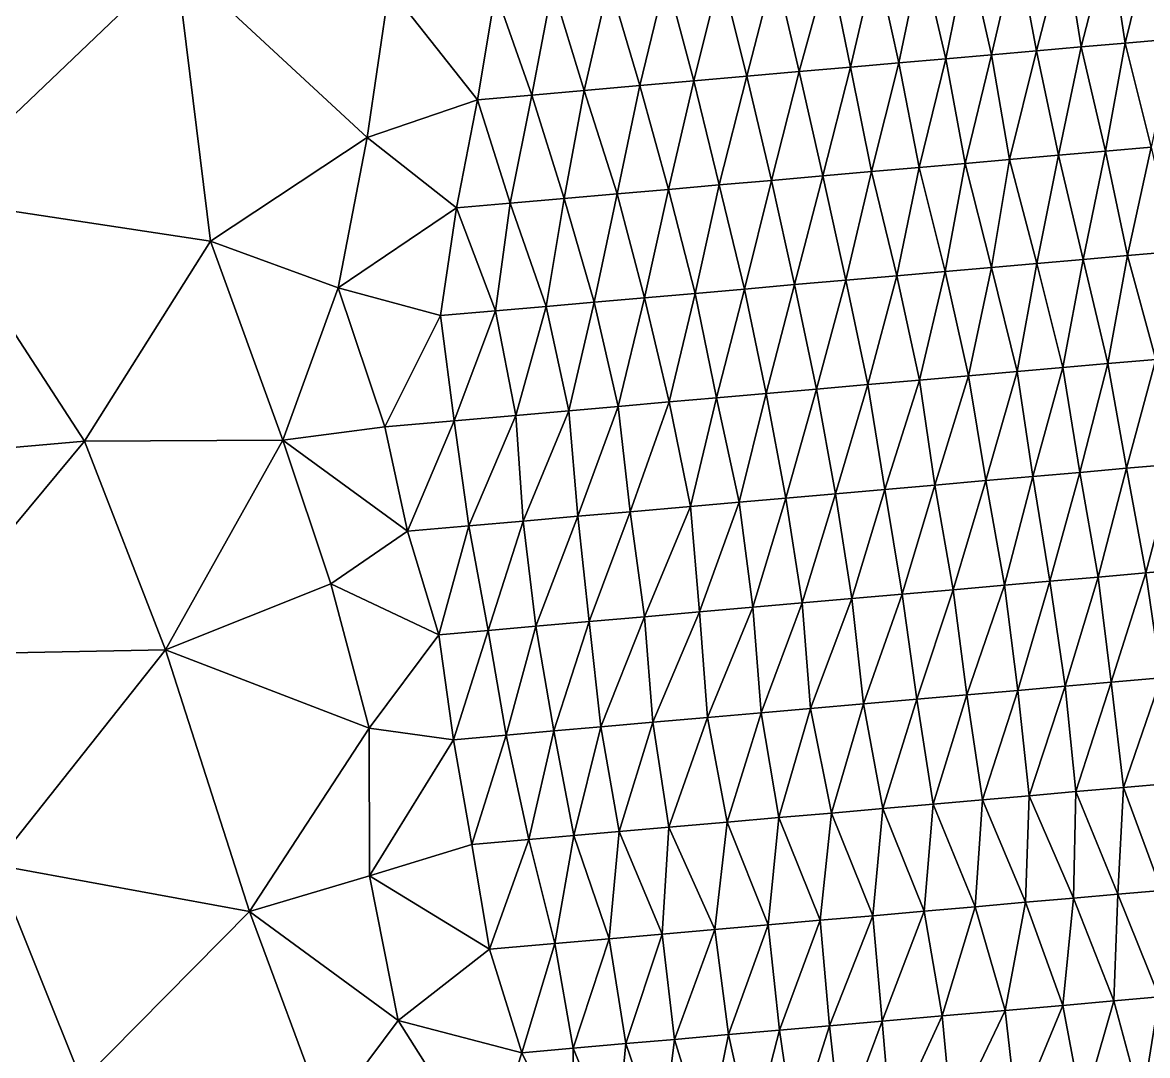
# Model space of a CAD drawing. Extents: x 993 to 3979, y 358 to 2875.
# Drawn here: x 1496.6 to 1988, y 1322.2 to 1773.4 of the extents above; entities that cross this region are included whole.
import ezdxf

# ---------------------------------------------------------------- set-up
doc = ezdxf.new("R2010")
doc.units = 0
doc.header["$MEASUREMENT"] = 0

msp = doc.modelspace()

# ---------------------------------------------------------------- linework, layer by layer
at = {"layer": 'modelTopoInnerCoarse_ts', "color": 2}
for points in [[(1951.71, 1808.54, 2322.56), (1939.49, 1761.03, 2332.96), (1930.91, 1806.72, 2312.18), (1951.71, 1808.54, 2322.56)], [(1959.08, 1762.74, 2346.56), (1939.49, 1761.03, 2332.96), (1951.71, 1808.54, 2322.56), (1959.08, 1762.74, 2346.56)], [(1971.26, 1810.25, 2336.26), (1959.08, 1762.74, 2346.56), (1951.71, 1808.54, 2322.56), (1971.26, 1810.25, 2336.26)], [(1978.34, 1764.43, 2361.03), (1959.08, 1762.74, 2346.56), (1971.26, 1810.25, 2336.26), (1978.34, 1764.43, 2361.03)], [(1989.96, 1811.88, 2352.24), (1978.34, 1764.43, 2361.03), (1971.26, 1810.25, 2336.26), (1989.96, 1811.88, 2352.24)], [(1999.79, 1766.3, 2369.68), (1978.34, 1764.43, 2361.03), (1989.96, 1811.88, 2352.24), (1999.79, 1766.3, 2369.68)], [(1909.57, 1804.85, 2303.23), (1899.88, 1757.56, 2306.89), (1889.36, 1803.08, 2291.28), (1909.57, 1804.85, 2303.23)], [(1919.87, 1759.31, 2319.43), (1899.88, 1757.56, 2306.89), (1909.57, 1804.85, 2303.23), (1919.87, 1759.31, 2319.43)], [(1930.91, 1806.72, 2312.18), (1919.87, 1759.31, 2319.43), (1909.57, 1804.85, 2303.23), (1930.91, 1806.72, 2312.18)], [(1939.49, 1761.03, 2332.96), (1919.87, 1759.31, 2319.43), (1930.91, 1806.72, 2312.18), (1939.49, 1761.03, 2332.96)], [(1848.97, 1799.55, 2267.27), (1835.92, 1751.97, 2279.9), (1825.32, 1797.48, 2264.48), (1848.97, 1799.55, 2267.27)], [(1858.29, 1753.92, 2286.09), (1835.92, 1751.97, 2279.9), (1848.97, 1799.55, 2267.27), (1858.29, 1753.92, 2286.09)], [(1869.44, 1801.34, 2278.53), (1858.29, 1753.92, 2286.09), (1848.97, 1799.55, 2267.27), (1869.44, 1801.34, 2278.53)], [(1879.43, 1755.77, 2295.56), (1858.29, 1753.92, 2286.09), (1869.44, 1801.34, 2278.53), (1879.43, 1755.77, 2295.56)], [(1889.36, 1803.08, 2291.28), (1879.43, 1755.77, 2295.56), (1869.44, 1801.34, 2278.53), (1889.36, 1803.08, 2291.28)], [(1899.88, 1757.56, 2306.89), (1879.43, 1755.77, 2295.56), (1889.36, 1803.08, 2291.28), (1899.88, 1757.56, 2306.89)], [(1801.63, 1795.41, 2261.81), (1789.92, 1747.94, 2270.85), (1777.77, 1793.32, 2259.56), (1801.63, 1795.41, 2261.81)], [(1813.07, 1749.97, 2274.96), (1789.92, 1747.94, 2270.85), (1801.63, 1795.41, 2261.81), (1813.07, 1749.97, 2274.96)], [(1825.32, 1797.48, 2264.48), (1813.07, 1749.97, 2274.96), (1801.63, 1795.41, 2261.81), (1825.32, 1797.48, 2264.48)], [(1835.92, 1751.97, 2279.9), (1813.07, 1749.97, 2274.96), (1825.32, 1797.48, 2264.48), (1835.92, 1751.97, 2279.9)], [(1728.11, 1788.97, 2260.29), (1719.15, 1741.75, 2262), (1703.21, 1786.8, 2260.81), (1728.11, 1788.97, 2260.29)], [(1742.03, 1743.75, 2266.83), (1719.15, 1741.75, 2262), (1728.11, 1788.97, 2260.29), (1742.03, 1743.75, 2266.83)], [(1752.91, 1791.14, 2260), (1742.03, 1743.75, 2266.83), (1728.11, 1788.97, 2260.29), (1752.91, 1791.14, 2260)], [(1766.25, 1745.87, 2268.12), (1742.03, 1743.75, 2266.83), (1752.91, 1791.14, 2260), (1766.25, 1745.87, 2268.12)], [(1777.77, 1793.32, 2259.56), (1766.25, 1745.87, 2268.12), (1752.91, 1791.14, 2260), (1777.77, 1793.32, 2259.56)], [(1789.92, 1747.94, 2270.85), (1766.25, 1745.87, 2268.12), (1777.77, 1793.32, 2259.56), (1789.92, 1747.94, 2270.85)], [(1695.42, 1739.67, 2259.41), (1647.16, 1723.25, 2257.53), (1656.78, 1788.5, 2262.66), (1695.42, 1739.67, 2259.41)], [(1703.21, 1786.8, 2260.81), (1695.42, 1739.67, 2259.41), (1656.78, 1788.5, 2262.66), (1703.21, 1786.8, 2260.81)], [(1719.15, 1741.75, 2262), (1695.42, 1739.67, 2259.41), (1703.21, 1786.8, 2260.81), (1719.15, 1741.75, 2262)], [(1978.34, 1764.43, 2361.03), (1969.76, 1717.24, 2361.74), (1959.08, 1762.74, 2346.56), (1978.34, 1764.43, 2361.03)], [(1989.65, 1718.98, 2374.56), (1969.76, 1717.24, 2361.74), (1978.34, 1764.43, 2361.03), (1989.65, 1718.98, 2374.56)], [(1999.79, 1766.3, 2369.68), (1989.65, 1718.98, 2374.56), (1978.34, 1764.43, 2361.03), (1999.79, 1766.3, 2369.68)], [(1919.87, 1759.31, 2319.43), (1908.34, 1711.86, 2327.98), (1899.88, 1757.56, 2306.89), (1919.87, 1759.31, 2319.43)], [(1927.71, 1713.56, 2342.17), (1908.34, 1711.86, 2327.98), (1919.87, 1759.31, 2319.43), (1927.71, 1713.56, 2342.17)], [(1939.49, 1761.03, 2332.96), (1927.71, 1713.56, 2342.17), (1919.87, 1759.31, 2319.43), (1939.49, 1761.03, 2332.96)], [(1949.15, 1715.43, 2350.84), (1927.71, 1713.56, 2342.17), (1939.49, 1761.03, 2332.96), (1949.15, 1715.43, 2350.84)], [(1959.08, 1762.74, 2346.56), (1949.15, 1715.43, 2350.84), (1939.49, 1761.03, 2332.96), (1959.08, 1762.74, 2346.56)], [(1969.76, 1717.24, 2361.74), (1949.15, 1715.43, 2350.84), (1959.08, 1762.74, 2346.56), (1969.76, 1717.24, 2361.74)], [(1879.43, 1755.77, 2295.56), (1867.47, 1708.29, 2305.28), (1858.29, 1753.92, 2286.09), (1879.43, 1755.77, 2295.56)], [(1888.32, 1710.11, 2315.52), (1867.47, 1708.29, 2305.28), (1879.43, 1755.77, 2295.56), (1888.32, 1710.11, 2315.52)], [(1899.88, 1757.56, 2306.89), (1888.32, 1710.11, 2315.52), (1879.43, 1755.77, 2295.56), (1899.88, 1757.56, 2306.89)], [(1908.34, 1711.86, 2327.98), (1888.32, 1710.11, 2315.52), (1899.88, 1757.56, 2306.89), (1908.34, 1711.86, 2327.98)], [(1813.07, 1749.97, 2274.96), (1800.91, 1702.47, 2285.2), (1789.92, 1747.94, 2270.85), (1813.07, 1749.97, 2274.96)], [(1823.83, 1704.47, 2289.94), (1800.91, 1702.47, 2285.2), (1813.07, 1749.97, 2274.96), (1823.83, 1704.47, 2289.94)], [(1835.92, 1751.97, 2279.9), (1823.83, 1704.47, 2289.94), (1813.07, 1749.97, 2274.96), (1835.92, 1751.97, 2279.9)], [(1846.18, 1706.43, 2296.19), (1823.83, 1704.47, 2289.94), (1835.92, 1751.97, 2279.9), (1846.18, 1706.43, 2296.19)], [(1858.29, 1753.92, 2286.09), (1846.18, 1706.43, 2296.19), (1835.92, 1751.97, 2279.9), (1858.29, 1753.92, 2286.09)], [(1867.47, 1708.29, 2305.28), (1846.18, 1706.43, 2296.19), (1858.29, 1753.92, 2286.09), (1867.47, 1708.29, 2305.28)], [(1766.25, 1745.87, 2268.12), (1756.39, 1698.57, 2272.21), (1742.03, 1743.75, 2266.83), (1766.25, 1745.87, 2268.12)], [(1778.86, 1700.54, 2278.16), (1756.39, 1698.57, 2272.21), (1766.25, 1745.87, 2268.12), (1778.86, 1700.54, 2278.16)], [(1789.92, 1747.94, 2270.85), (1778.86, 1700.54, 2278.16), (1766.25, 1745.87, 2268.12), (1789.92, 1747.94, 2270.85)], [(1800.91, 1702.47, 2285.2), (1778.86, 1700.54, 2278.16), (1789.92, 1747.94, 2270.85), (1800.91, 1702.47, 2285.2)], [(1695.42, 1739.67, 2259.41), (1686.21, 1692.43, 2261.78), (1647.16, 1723.25, 2257.53), (1695.42, 1739.67, 2259.41)], [(1709.66, 1694.48, 2265.13), (1686.21, 1692.43, 2261.78), (1695.42, 1739.67, 2259.41), (1709.66, 1694.48, 2265.13)], [(1719.15, 1741.75, 2262), (1709.66, 1694.48, 2265.13), (1695.42, 1739.67, 2259.41), (1719.15, 1741.75, 2262)], [(1733.28, 1696.55, 2267.98), (1709.66, 1694.48, 2265.13), (1719.15, 1741.75, 2262), (1733.28, 1696.55, 2267.98)], [(1742.03, 1743.75, 2266.83), (1733.28, 1696.55, 2267.98), (1719.15, 1741.75, 2262), (1742.03, 1743.75, 2266.83)], [(1756.39, 1698.57, 2272.21), (1733.28, 1696.55, 2267.98), (1742.03, 1743.75, 2266.83), (1756.39, 1698.57, 2272.21)], [(1686.21, 1692.43, 2261.78), (1634.5, 1657.5, 2260.49), (1647.16, 1723.25, 2257.53), (1686.21, 1692.43, 2261.78)], [(1949.15, 1715.43, 2350.84), (1939.67, 1668.17, 2353.95), (1927.71, 1713.56, 2342.17), (1949.15, 1715.43, 2350.84)], [(1959.92, 1669.94, 2365.79), (1939.67, 1668.17, 2353.95), (1949.15, 1715.43, 2350.84), (1959.92, 1669.94, 2365.79)], [(1969.76, 1717.24, 2361.74), (1959.92, 1669.94, 2365.79), (1949.15, 1715.43, 2350.84), (1969.76, 1717.24, 2361.74)], [(1979.26, 1671.63, 2380.08), (1959.92, 1669.94, 2365.79), (1969.76, 1717.24, 2361.74), (1979.26, 1671.63, 2380.08)], [(1989.65, 1718.98, 2374.56), (1979.26, 1671.63, 2380.08), (1969.76, 1717.24, 2361.74), (1989.65, 1718.98, 2374.56)], [(2000.02, 1673.45, 2390.56), (1979.26, 1671.63, 2380.08), (1989.65, 1718.98, 2374.56), (2000.02, 1673.45, 2390.56)], [(1908.34, 1711.86, 2327.98), (1899.67, 1664.67, 2328.91), (1888.32, 1710.11, 2315.52), (1908.34, 1711.86, 2327.98)], [(1919.92, 1666.44, 2340.78), (1899.67, 1664.67, 2328.91), (1908.34, 1711.86, 2327.98), (1919.92, 1666.44, 2340.78)], [(1927.71, 1713.56, 2342.17), (1919.92, 1666.44, 2340.78), (1908.34, 1711.86, 2327.98), (1927.71, 1713.56, 2342.17)], [(1939.67, 1668.17, 2353.95), (1919.92, 1666.44, 2340.78), (1927.71, 1713.56, 2342.17), (1939.67, 1668.17, 2353.95)], [(1846.18, 1706.43, 2296.19), (1833.89, 1658.91, 2306.78), (1823.83, 1704.47, 2289.94), (1846.18, 1706.43, 2296.19)], [(1856.23, 1660.87, 2313.05), (1833.89, 1658.91, 2306.78), (1846.18, 1706.43, 2296.19), (1856.23, 1660.87, 2313.05)], [(1867.47, 1708.29, 2305.28), (1856.23, 1660.87, 2313.05), (1846.18, 1706.43, 2296.19), (1867.47, 1708.29, 2305.28)], [(1878.48, 1662.81, 2319.57), (1856.23, 1660.87, 2313.05), (1867.47, 1708.29, 2305.28), (1878.48, 1662.81, 2319.57)], [(1888.32, 1710.11, 2315.52), (1878.48, 1662.81, 2319.57), (1867.47, 1708.29, 2305.28), (1888.32, 1710.11, 2315.52)], [(1899.67, 1664.67, 2328.91), (1878.48, 1662.81, 2319.57), (1888.32, 1710.11, 2315.52), (1899.67, 1664.67, 2328.91)], [(1778.86, 1700.54, 2278.16), (1768.28, 1653.17, 2284.18), (1756.39, 1698.57, 2272.21), (1778.86, 1700.54, 2278.16)], [(1790.41, 1655.11, 2291.03), (1768.28, 1653.17, 2284.18), (1778.86, 1700.54, 2278.16), (1790.41, 1655.11, 2291.03)], [(1800.91, 1702.47, 2285.2), (1790.41, 1655.11, 2291.03), (1778.86, 1700.54, 2278.16), (1800.91, 1702.47, 2285.2)], [(1811.95, 1656.99, 2299.44), (1790.41, 1655.11, 2291.03), (1800.91, 1702.47, 2285.2), (1811.95, 1656.99, 2299.44)], [(1823.83, 1704.47, 2289.94), (1811.95, 1656.99, 2299.44), (1800.91, 1702.47, 2285.2), (1823.83, 1704.47, 2289.94)], [(1833.89, 1658.91, 2306.78), (1811.95, 1656.99, 2299.44), (1823.83, 1704.47, 2289.94), (1833.89, 1658.91, 2306.78)], [(1733.28, 1696.55, 2267.98), (1725.39, 1649.42, 2266.86), (1709.66, 1694.48, 2265.13), (1733.28, 1696.55, 2267.98)], [(1746.38, 1651.26, 2276.72), (1725.39, 1649.42, 2266.86), (1733.28, 1696.55, 2267.98), (1746.38, 1651.26, 2276.72)], [(1756.39, 1698.57, 2272.21), (1746.38, 1651.26, 2276.72), (1733.28, 1696.55, 2267.98), (1756.39, 1698.57, 2272.21)], [(1768.28, 1653.17, 2284.18), (1746.38, 1651.26, 2276.72), (1756.39, 1698.57, 2272.21), (1768.28, 1653.17, 2284.18)], [(1686.21, 1692.43, 2261.78), (1679.27, 1645.38, 2258.12), (1634.5, 1657.5, 2260.49), (1686.21, 1692.43, 2261.78)], [(1703.28, 1647.48, 2259.95), (1679.27, 1645.38, 2258.12), (1686.21, 1692.43, 2261.78), (1703.28, 1647.48, 2259.95)], [(1709.66, 1694.48, 2265.13), (1703.28, 1647.48, 2259.95), (1686.21, 1692.43, 2261.78), (1709.66, 1694.48, 2265.13)], [(1725.39, 1649.42, 2266.86), (1703.28, 1647.48, 2259.95), (1709.66, 1694.48, 2265.13), (1725.39, 1649.42, 2266.86)], [(1979.26, 1671.63, 2380.08), (1970.78, 1624.45, 2380.51), (1959.92, 1669.94, 2365.79), (1979.26, 1671.63, 2380.08)], [(1991.62, 1626.27, 2390.79), (1970.78, 1624.45, 2380.51), (1979.26, 1671.63, 2380.08), (1991.62, 1626.27, 2390.79)], [(2000.02, 1673.45, 2390.56), (1991.62, 1626.27, 2390.79), (1979.26, 1671.63, 2380.08), (2000.02, 1673.45, 2390.56)], [(1919.92, 1666.44, 2340.78), (1909.89, 1619.12, 2345.33), (1899.67, 1664.67, 2328.91), (1919.92, 1666.44, 2340.78)], [(1931.16, 1620.98, 2354.47), (1909.89, 1619.12, 2345.33), (1919.92, 1666.44, 2340.78), (1931.16, 1620.98, 2354.47)], [(1939.67, 1668.17, 2353.95), (1931.16, 1620.98, 2354.47), (1919.92, 1666.44, 2340.78), (1939.67, 1668.17, 2353.95)], [(1951.08, 1622.73, 2367.19), (1931.16, 1620.98, 2354.47), (1939.67, 1668.17, 2353.95), (1951.08, 1622.73, 2367.19)], [(1959.92, 1669.94, 2365.79), (1951.08, 1622.73, 2367.19), (1939.67, 1668.17, 2353.95), (1959.92, 1669.94, 2365.79)], [(1970.78, 1624.45, 2380.51), (1951.08, 1622.73, 2367.19), (1959.92, 1669.94, 2365.79), (1970.78, 1624.45, 2380.51)], [(1878.48, 1662.81, 2319.57), (1865.94, 1615.28, 2330.83), (1856.23, 1660.87, 2313.05), (1878.48, 1662.81, 2319.57)], [(1888.38, 1617.24, 2336.85), (1865.94, 1615.28, 2330.83), (1878.48, 1662.81, 2319.57), (1888.38, 1617.24, 2336.85)], [(1899.67, 1664.67, 2328.91), (1888.38, 1617.24, 2336.85), (1878.48, 1662.81, 2319.57), (1899.67, 1664.67, 2328.91)], [(1909.89, 1619.12, 2345.33), (1888.38, 1617.24, 2336.85), (1899.67, 1664.67, 2328.91), (1909.89, 1619.12, 2345.33)], [(1654.92, 1596.81, 2300.85), (1610.31, 1591, 2294.18), (1634.5, 1657.5, 2260.49), (1654.92, 1596.81, 2300.85)], [(1679.27, 1645.38, 2258.12), (1654.92, 1596.81, 2300.85), (1634.5, 1657.5, 2260.49), (1679.27, 1645.38, 2258.12)], [(1811.95, 1656.99, 2299.44), (1799.75, 1609.49, 2309.78), (1790.41, 1655.11, 2291.03), (1811.95, 1656.99, 2299.44)], [(1821.52, 1611.39, 2317.58), (1799.75, 1609.49, 2309.78), (1811.95, 1656.99, 2299.44), (1821.52, 1611.39, 2317.58)], [(1833.89, 1658.91, 2306.78), (1821.52, 1611.39, 2317.58), (1811.95, 1656.99, 2299.44), (1833.89, 1658.91, 2306.78)], [(1843.5, 1613.31, 2324.83), (1821.52, 1611.39, 2317.58), (1833.89, 1658.91, 2306.78), (1843.5, 1613.31, 2324.83)], [(1856.23, 1660.87, 2313.05), (1843.5, 1613.31, 2324.83), (1833.89, 1658.91, 2306.78), (1856.23, 1660.87, 2313.05)], [(1865.94, 1615.28, 2330.83), (1843.5, 1613.31, 2324.83), (1856.23, 1660.87, 2313.05), (1865.94, 1615.28, 2330.83)], [(1746.38, 1651.26, 2276.72), (1735.31, 1603.85, 2284.07), (1725.39, 1649.42, 2266.86), (1746.38, 1651.26, 2276.72)], [(1756.82, 1605.73, 2292.54), (1735.31, 1603.85, 2284.07), (1746.38, 1651.26, 2276.72), (1756.82, 1605.73, 2292.54)], [(1768.28, 1653.17, 2284.18), (1756.82, 1605.73, 2292.54), (1746.38, 1651.26, 2276.72), (1768.28, 1653.17, 2284.18)], [(1779.16, 1607.68, 2298.82), (1756.82, 1605.73, 2292.54), (1768.28, 1653.17, 2284.18), (1779.16, 1607.68, 2298.82)], [(1790.41, 1655.11, 2291.03), (1779.16, 1607.68, 2298.82), (1768.28, 1653.17, 2284.18), (1790.41, 1655.11, 2291.03)], [(1799.75, 1609.49, 2309.78), (1779.16, 1607.68, 2298.82), (1790.41, 1655.11, 2291.03), (1799.75, 1609.49, 2309.78)], [(1703.28, 1647.48, 2259.95), (1685.14, 1599.46, 2286.14), (1679.27, 1645.38, 2258.12), (1703.28, 1647.48, 2259.95)], [(1712.07, 1601.81, 2280.18), (1685.14, 1599.46, 2286.14), (1703.28, 1647.48, 2259.95), (1712.07, 1601.81, 2280.18)], [(1725.39, 1649.42, 2266.86), (1712.07, 1601.81, 2280.18), (1703.28, 1647.48, 2259.95), (1725.39, 1649.42, 2266.86)], [(1735.31, 1603.85, 2284.07), (1712.07, 1601.81, 2280.18), (1725.39, 1649.42, 2266.86), (1735.31, 1603.85, 2284.07)], [(1685.14, 1599.46, 2286.14), (1654.92, 1596.81, 2300.85), (1679.27, 1645.38, 2258.12), (1685.14, 1599.46, 2286.14)], [(1951.08, 1622.73, 2367.19), (1937.98, 1575.14, 2379.94), (1931.16, 1620.98, 2354.47), (1951.08, 1622.73, 2367.19)], [(1958.44, 1576.93, 2391.23), (1937.98, 1575.14, 2379.94), (1951.08, 1622.73, 2367.19), (1958.44, 1576.93, 2391.23)], [(1970.78, 1624.45, 2380.51), (1958.44, 1576.93, 2391.23), (1951.08, 1622.73, 2367.19), (1970.78, 1624.45, 2380.51)], [(1978.91, 1578.72, 2402.5), (1958.44, 1576.93, 2391.23), (1970.78, 1624.45, 2380.51), (1978.91, 1578.72, 2402.5)], [(1991.62, 1626.27, 2390.79), (1978.91, 1578.72, 2402.5), (1970.78, 1624.45, 2380.51), (1991.62, 1626.27, 2390.79)], [(1999.78, 1580.55, 2412.67), (1978.91, 1578.72, 2402.5), (1991.62, 1626.27, 2390.79), (1999.78, 1580.55, 2412.67)], [(1888.38, 1617.24, 2336.85), (1873.36, 1569.49, 2354.71), (1865.94, 1615.28, 2330.83), (1888.38, 1617.24, 2336.85)], [(1895.21, 1571.4, 2362.3), (1873.36, 1569.49, 2354.71), (1888.38, 1617.24, 2336.85), (1895.21, 1571.4, 2362.3)], [(1909.89, 1619.12, 2345.33), (1895.21, 1571.4, 2362.3), (1888.38, 1617.24, 2336.85), (1909.89, 1619.12, 2345.33)], [(1917.36, 1573.34, 2369.08), (1895.21, 1571.4, 2362.3), (1909.89, 1619.12, 2345.33), (1917.36, 1573.34, 2369.08)], [(1931.16, 1620.98, 2354.47), (1917.36, 1573.34, 2369.08), (1909.89, 1619.12, 2345.33), (1931.16, 1620.98, 2354.47)], [(1937.98, 1575.14, 2379.94), (1917.36, 1573.34, 2369.08), (1931.16, 1620.98, 2354.47), (1937.98, 1575.14, 2379.94)], [(1843.5, 1613.31, 2324.83), (1829.99, 1565.69, 2338.64), (1821.52, 1611.39, 2317.58), (1843.5, 1613.31, 2324.83)], [(1851.79, 1567.6, 2346.36), (1829.99, 1565.69, 2338.64), (1843.5, 1613.31, 2324.83), (1851.79, 1567.6, 2346.36)], [(1865.94, 1615.28, 2330.83), (1851.79, 1567.6, 2346.36), (1843.5, 1613.31, 2324.83), (1865.94, 1615.28, 2330.83)], [(1873.36, 1569.49, 2354.71), (1851.79, 1567.6, 2346.36), (1865.94, 1615.28, 2330.83), (1873.36, 1569.49, 2354.71)], [(1779.16, 1607.68, 2298.82), (1762.08, 1559.75, 2322.19), (1756.82, 1605.73, 2292.54), (1779.16, 1607.68, 2298.82)], [(1788.4, 1562.05, 2317.87), (1762.08, 1559.75, 2322.19), (1779.16, 1607.68, 2298.82), (1788.4, 1562.05, 2317.87)], [(1799.75, 1609.49, 2309.78), (1788.4, 1562.05, 2317.87), (1779.16, 1607.68, 2298.82), (1799.75, 1609.49, 2309.78)], [(1809.72, 1563.92, 2326.87), (1788.4, 1562.05, 2317.87), (1799.75, 1609.49, 2309.78), (1809.72, 1563.92, 2326.87)], [(1821.52, 1611.39, 2317.58), (1809.72, 1563.92, 2326.87), (1799.75, 1609.49, 2309.78), (1821.52, 1611.39, 2317.58)], [(1829.99, 1565.69, 2338.64), (1809.72, 1563.92, 2326.87), (1821.52, 1611.39, 2317.58), (1829.99, 1565.69, 2338.64)], [(1735.31, 1603.85, 2284.07), (1715.32, 1555.66, 2315.15), (1712.07, 1601.81, 2280.18), (1735.31, 1603.85, 2284.07)], [(1735.31, 1603.85, 2284.07), (1739.2, 1557.75, 2317.34), (1715.32, 1555.66, 2315.15), (1735.31, 1603.85, 2284.07)], [(1756.82, 1605.73, 2292.54), (1739.2, 1557.75, 2317.34), (1735.31, 1603.85, 2284.07), (1756.82, 1605.73, 2292.54)], [(1762.08, 1559.75, 2322.19), (1739.2, 1557.75, 2317.34), (1756.82, 1605.73, 2292.54), (1762.08, 1559.75, 2322.19)], [(1685.14, 1599.46, 2286.14), (1664.86, 1551.25, 2318), (1654.92, 1596.81, 2300.85), (1685.14, 1599.46, 2286.14)], [(1691.57, 1553.58, 2312.63), (1664.86, 1551.25, 2318), (1685.14, 1599.46, 2286.14), (1691.57, 1553.58, 2312.63)], [(1712.07, 1601.81, 2280.18), (1691.57, 1553.58, 2312.63), (1685.14, 1599.46, 2286.14), (1712.07, 1601.81, 2280.18)], [(1715.32, 1555.66, 2315.15), (1691.57, 1553.58, 2312.63), (1712.07, 1601.81, 2280.18), (1715.32, 1555.66, 2315.15)], [(1664.86, 1551.25, 2318), (1610.31, 1591, 2294.18), (1654.92, 1596.81, 2300.85), (1664.86, 1551.25, 2318)], [(1664.86, 1551.25, 2318), (1631.28, 1528.25, 2298.91), (1610.31, 1591, 2294.18), (1664.86, 1551.25, 2318)], [(1978.91, 1578.72, 2402.5), (1966.53, 1531.2, 2413.3), (1958.44, 1576.93, 2391.23), (1978.91, 1578.72, 2402.5)], [(1987.3, 1533.02, 2423.78), (1966.53, 1531.2, 2413.3), (1978.91, 1578.72, 2402.5), (1987.3, 1533.02, 2423.78)], [(1999.78, 1580.55, 2412.67), (1987.3, 1533.02, 2423.78), (1978.91, 1578.72, 2402.5), (1999.78, 1580.55, 2412.67)], [(2007.32, 1534.77, 2436.24), (1987.3, 1533.02, 2423.78), (1999.78, 1580.55, 2412.67), (2007.32, 1534.77, 2436.24)], [(1917.36, 1573.34, 2369.08), (1903.17, 1525.66, 2384.72), (1895.21, 1571.4, 2362.3), (1917.36, 1573.34, 2369.08)], [(1925.53, 1527.61, 2390.96), (1903.17, 1525.66, 2384.72), (1917.36, 1573.34, 2369.08), (1925.53, 1527.61, 2390.96)], [(1937.98, 1575.14, 2379.94), (1925.53, 1527.61, 2390.96), (1917.36, 1573.34, 2369.08), (1937.98, 1575.14, 2379.94)], [(1945.37, 1529.35, 2403.9), (1925.53, 1527.61, 2390.96), (1937.98, 1575.14, 2379.94), (1945.37, 1529.35, 2403.9)], [(1958.44, 1576.93, 2391.23), (1945.37, 1529.35, 2403.9), (1937.98, 1575.14, 2379.94), (1958.44, 1576.93, 2391.23)], [(1966.53, 1531.2, 2413.3), (1945.37, 1529.35, 2403.9), (1958.44, 1576.93, 2391.23), (1966.53, 1531.2, 2413.3)], [(1873.36, 1569.49, 2354.71), (1858.86, 1521.78, 2371.17), (1851.79, 1567.6, 2346.36), (1873.36, 1569.49, 2354.71)], [(1880.94, 1523.71, 2378.16), (1858.86, 1521.78, 2371.17), (1873.36, 1569.49, 2354.71), (1880.94, 1523.71, 2378.16)], [(1895.21, 1571.4, 2362.3), (1880.94, 1523.71, 2378.16), (1873.36, 1569.49, 2354.71), (1895.21, 1571.4, 2362.3)], [(1903.17, 1525.66, 2384.72), (1880.94, 1523.71, 2378.16), (1895.21, 1571.4, 2362.3), (1903.17, 1525.66, 2384.72)], [(1809.72, 1563.92, 2326.87), (1792.4, 1515.96, 2350.85), (1788.4, 1562.05, 2317.87), (1809.72, 1563.92, 2326.87)], [(1815.66, 1518, 2354.66), (1792.4, 1515.96, 2350.85), (1809.72, 1563.92, 2326.87), (1815.66, 1518, 2354.66)], [(1829.99, 1565.69, 2338.64), (1815.66, 1518, 2354.66), (1809.72, 1563.92, 2326.87), (1829.99, 1565.69, 2338.64)], [(1837.21, 1519.89, 2363.05), (1815.66, 1518, 2354.66), (1829.99, 1565.69, 2338.64), (1837.21, 1519.89, 2363.05)], [(1851.79, 1567.6, 2346.36), (1837.21, 1519.89, 2363.05), (1829.99, 1565.69, 2338.64), (1851.79, 1567.6, 2346.36)], [(1858.86, 1521.78, 2371.17), (1837.21, 1519.89, 2363.05), (1851.79, 1567.6, 2346.36), (1858.86, 1521.78, 2371.17)], [(1762.08, 1559.75, 2322.19), (1744.11, 1511.74, 2347.9), (1739.2, 1557.75, 2317.34), (1762.08, 1559.75, 2322.19)], [(1768.26, 1513.85, 2349.37), (1744.11, 1511.74, 2347.9), (1762.08, 1559.75, 2322.19), (1768.26, 1513.85, 2349.37)], [(1788.4, 1562.05, 2317.87), (1768.26, 1513.85, 2349.37), (1762.08, 1559.75, 2322.19), (1788.4, 1562.05, 2317.87)], [(1792.4, 1515.96, 2350.85), (1768.26, 1513.85, 2349.37), (1788.4, 1562.05, 2317.87), (1792.4, 1515.96, 2350.85)], [(1691.57, 1553.58, 2312.63), (1678.54, 1506, 2325.18), (1664.86, 1551.25, 2318), (1691.57, 1553.58, 2312.63)], [(1700.03, 1507.88, 2333.73), (1678.54, 1506, 2325.18), (1691.57, 1553.58, 2312.63), (1700.03, 1507.88, 2333.73)], [(1715.32, 1555.66, 2315.15), (1700.03, 1507.88, 2333.73), (1691.57, 1553.58, 2312.63), (1715.32, 1555.66, 2315.15)], [(1720.82, 1509.7, 2344.14), (1700.03, 1507.88, 2333.73), (1715.32, 1555.66, 2315.15), (1720.82, 1509.7, 2344.14)], [(1739.2, 1557.75, 2317.34), (1720.82, 1509.7, 2344.14), (1715.32, 1555.66, 2315.15), (1739.2, 1557.75, 2317.34)], [(1744.11, 1511.74, 2347.9), (1720.82, 1509.7, 2344.14), (1739.2, 1557.75, 2317.34), (1744.11, 1511.74, 2347.9)], [(1678.54, 1506, 2325.18), (1631.28, 1528.25, 2298.91), (1664.86, 1551.25, 2318), (1678.54, 1506, 2325.18)], [(2007.32, 1534.77, 2436.24), (1994.03, 1487.17, 2449.49), (1987.3, 1533.02, 2423.78), (2007.32, 1534.77, 2436.24)], [(1945.37, 1529.35, 2403.9), (1931.45, 1481.69, 2418.81), (1925.53, 1527.61, 2390.96), (1945.37, 1529.35, 2403.9)], [(1952.01, 1483.49, 2429.83), (1931.45, 1481.69, 2418.81), (1945.37, 1529.35, 2403.9), (1952.01, 1483.49, 2429.83)], [(1966.53, 1531.2, 2413.3), (1952.01, 1483.49, 2429.83), (1945.37, 1529.35, 2403.9), (1966.53, 1531.2, 2413.3)], [(1972.21, 1485.26, 2441.81), (1952.01, 1483.49, 2429.83), (1966.53, 1531.2, 2413.3), (1972.21, 1485.26, 2441.81)], [(1987.3, 1533.02, 2423.78), (1972.21, 1485.26, 2441.81), (1966.53, 1531.2, 2413.3), (1987.3, 1533.02, 2423.78)], [(1994.03, 1487.17, 2449.49), (1972.21, 1485.26, 2441.81), (1987.3, 1533.02, 2423.78), (1994.03, 1487.17, 2449.49)], [(1678.54, 1506, 2325.18), (1648.03, 1465.25, 2314.83), (1631.28, 1528.25, 2298.91), (1678.54, 1506, 2325.18)], [(1880.94, 1523.71, 2378.16), (1863.95, 1475.79, 2401.26), (1858.86, 1521.78, 2371.17), (1880.94, 1523.71, 2378.16)], [(1887.32, 1477.83, 2404.8), (1863.95, 1475.79, 2401.26), (1880.94, 1523.71, 2378.16), (1887.32, 1477.83, 2404.8)], [(1903.17, 1525.66, 2384.72), (1887.32, 1477.83, 2404.8), (1880.94, 1523.71, 2378.16), (1903.17, 1525.66, 2384.72)], [(1909.15, 1479.74, 2412.44), (1887.32, 1477.83, 2404.8), (1903.17, 1525.66, 2384.72), (1909.15, 1479.74, 2412.44)], [(1925.53, 1527.61, 2390.96), (1909.15, 1479.74, 2412.44), (1903.17, 1525.66, 2384.72), (1925.53, 1527.61, 2390.96)], [(1931.45, 1481.69, 2418.81), (1909.15, 1479.74, 2412.44), (1925.53, 1527.61, 2390.96), (1931.45, 1481.69, 2418.81)], [(1837.21, 1519.89, 2363.05), (1819.28, 1471.88, 2388.66), (1815.66, 1518, 2354.66), (1837.21, 1519.89, 2363.05)], [(1837.21, 1519.89, 2363.05), (1840.82, 1473.76, 2397.07), (1819.28, 1471.88, 2388.66), (1837.21, 1519.89, 2363.05)], [(1858.86, 1521.78, 2371.17), (1840.82, 1473.76, 2397.07), (1837.21, 1519.89, 2363.05), (1858.86, 1521.78, 2371.17)], [(1863.95, 1475.79, 2401.26), (1840.82, 1473.76, 2397.07), (1858.86, 1521.78, 2371.17), (1863.95, 1475.79, 2401.26)], [(1768.26, 1513.85, 2349.37), (1749.26, 1465.75, 2377.83), (1744.11, 1511.74, 2347.9), (1768.26, 1513.85, 2349.37)], [(1771.94, 1467.74, 2383.2), (1749.26, 1465.75, 2377.83), (1768.26, 1513.85, 2349.37), (1771.94, 1467.74, 2383.2)], [(1792.4, 1515.96, 2350.85), (1771.94, 1467.74, 2383.2), (1768.26, 1513.85, 2349.37), (1792.4, 1515.96, 2350.85)], [(1792.4, 1515.96, 2350.85), (1795.91, 1469.83, 2385.14), (1771.94, 1467.74, 2383.2), (1792.4, 1515.96, 2350.85)], [(1815.66, 1518, 2354.66), (1795.91, 1469.83, 2385.14), (1792.4, 1515.96, 2350.85), (1815.66, 1518, 2354.66)], [(1815.66, 1518, 2354.66), (1819.28, 1471.88, 2388.66), (1795.91, 1469.83, 2385.14), (1815.66, 1518, 2354.66)], [(1720.82, 1509.7, 2344.14), (1707.89, 1462.13, 2356.44), (1700.03, 1507.88, 2333.73), (1720.82, 1509.7, 2344.14)], [(1728.75, 1463.96, 2366.66), (1707.89, 1462.13, 2356.44), (1720.82, 1509.7, 2344.14), (1728.75, 1463.96, 2366.66)], [(1744.11, 1511.74, 2347.9), (1728.75, 1463.96, 2366.66), (1720.82, 1509.7, 2344.14), (1744.11, 1511.74, 2347.9)], [(1749.26, 1465.75, 2377.83), (1728.75, 1463.96, 2366.66), (1744.11, 1511.74, 2347.9), (1749.26, 1465.75, 2377.83)], [(1684.84, 1460.12, 2352.04), (1648.03, 1465.25, 2314.83), (1678.54, 1506, 2325.18), (1684.84, 1460.12, 2352.04)], [(1700.03, 1507.88, 2333.73), (1684.84, 1460.12, 2352.04), (1678.54, 1506, 2325.18), (1700.03, 1507.88, 2333.73)], [(1707.89, 1462.13, 2356.44), (1684.84, 1460.12, 2352.04), (1700.03, 1507.88, 2333.73), (1707.89, 1462.13, 2356.44)], [(1972.21, 1485.26, 2441.81), (1956.75, 1437.47, 2460.85), (1952.01, 1483.49, 2429.83), (1972.21, 1485.26, 2441.81)], [(1977.6, 1439.29, 2471.09), (1956.75, 1437.47, 2460.85), (1972.21, 1485.26, 2441.81), (1977.6, 1439.29, 2471.09)], [(1994.03, 1487.17, 2449.49), (1977.6, 1439.29, 2471.09), (1972.21, 1485.26, 2441.81), (1994.03, 1487.17, 2449.49)], [(1997.47, 1441.03, 2483.97), (1977.6, 1439.29, 2471.09), (1994.03, 1487.17, 2449.49), (1997.47, 1441.03, 2483.97)], [(1909.15, 1479.74, 2412.44), (1894.44, 1432.01, 2429.45), (1887.32, 1477.83, 2404.8), (1909.15, 1479.74, 2412.44)], [(1916.03, 1433.9, 2437.75), (1894.44, 1432.01, 2429.45), (1909.15, 1479.74, 2412.44), (1916.03, 1433.9, 2437.75)], [(1931.45, 1481.69, 2418.81), (1916.03, 1433.9, 2437.75), (1909.15, 1479.74, 2412.44), (1931.45, 1481.69, 2418.81)], [(1936.31, 1435.68, 2449.52), (1916.03, 1433.9, 2437.75), (1931.45, 1481.69, 2418.81), (1936.31, 1435.68, 2449.52)], [(1952.01, 1483.49, 2429.83), (1936.31, 1435.68, 2449.52), (1931.45, 1481.69, 2418.81), (1952.01, 1483.49, 2429.83)], [(1956.75, 1437.47, 2460.85), (1936.31, 1435.68, 2449.52), (1952.01, 1483.49, 2429.83), (1956.75, 1437.47, 2460.85)], [(1863.95, 1475.79, 2401.26), (1849.98, 1428.12, 2416.3), (1840.82, 1473.76, 2397.07), (1863.95, 1475.79, 2401.26)], [(1872.41, 1430.09, 2422.34), (1849.98, 1428.12, 2416.3), (1863.95, 1475.79, 2401.26), (1872.41, 1430.09, 2422.34)], [(1887.32, 1477.83, 2404.8), (1872.41, 1430.09, 2422.34), (1863.95, 1475.79, 2401.26), (1887.32, 1477.83, 2404.8)], [(1894.44, 1432.01, 2429.45), (1872.41, 1430.09, 2422.34), (1887.32, 1477.83, 2404.8), (1894.44, 1432.01, 2429.45)], [(1795.91, 1469.83, 2385.14), (1779, 1421.91, 2408.02), (1771.94, 1467.74, 2383.2), (1795.91, 1469.83, 2385.14)], [(1804.46, 1424.14, 2405.98), (1779, 1421.91, 2408.02), (1795.91, 1469.83, 2385.14), (1804.46, 1424.14, 2405.98)], [(1819.28, 1471.88, 2388.66), (1804.46, 1424.14, 2405.98), (1795.91, 1469.83, 2385.14), (1819.28, 1471.88, 2388.66)], [(1826.97, 1426.11, 2411.81), (1804.46, 1424.14, 2405.98), (1819.28, 1471.88, 2388.66), (1826.97, 1426.11, 2411.81)], [(1840.82, 1473.76, 2397.07), (1826.97, 1426.11, 2411.81), (1819.28, 1471.88, 2388.66), (1840.82, 1473.76, 2397.07)], [(1849.98, 1428.12, 2416.3), (1826.97, 1426.11, 2411.81), (1840.82, 1473.76, 2397.07), (1849.98, 1428.12, 2416.3)], [(1684.84, 1460.12, 2352.04), (1648.25, 1400.75, 2374.82), (1648.03, 1465.25, 2314.83), (1684.84, 1460.12, 2352.04)], [(1749.26, 1465.75, 2377.83), (1737.38, 1418.27, 2387.31), (1728.75, 1463.96, 2366.66), (1749.26, 1465.75, 2377.83)], [(1757.22, 1420.01, 2400.24), (1737.38, 1418.27, 2387.31), (1749.26, 1465.75, 2377.83), (1757.22, 1420.01, 2400.24)], [(1771.94, 1467.74, 2383.2), (1757.22, 1420.01, 2400.24), (1749.26, 1465.75, 2377.83), (1771.94, 1467.74, 2383.2)], [(1779, 1421.91, 2408.02), (1757.22, 1420.01, 2400.24), (1771.94, 1467.74, 2383.2), (1779, 1421.91, 2408.02)], [(1692.87, 1414.38, 2374.3), (1648.25, 1400.75, 2374.82), (1684.84, 1460.12, 2352.04), (1692.87, 1414.38, 2374.3)], [(1707.89, 1462.13, 2356.44), (1692.87, 1414.38, 2374.3), (1684.84, 1460.12, 2352.04), (1707.89, 1462.13, 2356.44)], [(1717.73, 1416.55, 2373.87), (1692.87, 1414.38, 2374.3), (1707.89, 1462.13, 2356.44), (1717.73, 1416.55, 2373.87)], [(1728.75, 1463.96, 2366.66), (1717.73, 1416.55, 2373.87), (1707.89, 1462.13, 2356.44), (1728.75, 1463.96, 2366.66)], [(1737.38, 1418.27, 2387.31), (1717.73, 1416.55, 2373.87), (1728.75, 1463.96, 2366.66), (1737.38, 1418.27, 2387.31)], [(1997.47, 1441.03, 2483.97), (1994.22, 1394.31, 2470.45), (1977.6, 1439.29, 2471.09), (1997.47, 1441.03, 2483.97)], [(1936.31, 1435.68, 2449.52), (1934.79, 1389.11, 2431.41), (1916.03, 1433.9, 2437.75), (1936.31, 1435.68, 2449.52)], [(1955.71, 1390.94, 2441.46), (1934.79, 1389.11, 2431.41), (1936.31, 1435.68, 2449.52), (1955.71, 1390.94, 2441.46)], [(1956.75, 1437.47, 2460.85), (1955.71, 1390.94, 2441.46), (1936.31, 1435.68, 2449.52), (1956.75, 1437.47, 2460.85)], [(1975.02, 1392.63, 2455.82), (1955.71, 1390.94, 2441.46), (1956.75, 1437.47, 2460.85), (1975.02, 1392.63, 2455.82)], [(1977.6, 1439.29, 2471.09), (1975.02, 1392.63, 2455.82), (1956.75, 1437.47, 2460.85), (1977.6, 1439.29, 2471.09)], [(1994.22, 1394.31, 2470.45), (1975.02, 1392.63, 2455.82), (1977.6, 1439.29, 2471.09), (1994.22, 1394.31, 2470.45)], [(1872.41, 1430.09, 2422.34), (1868.09, 1383.27, 2411.71), (1849.98, 1428.12, 2416.3), (1872.41, 1430.09, 2422.34)], [(1890.52, 1385.23, 2417.76), (1868.09, 1383.27, 2411.71), (1872.41, 1430.09, 2422.34), (1890.52, 1385.23, 2417.76)], [(1894.44, 1432.01, 2429.45), (1890.52, 1385.23, 2417.76), (1872.41, 1430.09, 2422.34), (1894.44, 1432.01, 2429.45)], [(1912.76, 1387.18, 2424.31), (1890.52, 1385.23, 2417.76), (1894.44, 1432.01, 2429.45), (1912.76, 1387.18, 2424.31)], [(1916.03, 1433.9, 2437.75), (1912.76, 1387.18, 2424.31), (1894.44, 1432.01, 2429.45), (1916.03, 1433.9, 2437.75)], [(1934.79, 1389.11, 2431.41), (1912.76, 1387.18, 2424.31), (1916.03, 1433.9, 2437.75), (1934.79, 1389.11, 2431.41)], [(1826.97, 1426.11, 2411.81), (1822.31, 1379.27, 2402.06), (1804.46, 1424.14, 2405.98), (1826.97, 1426.11, 2411.81)], [(1845.03, 1381.25, 2407.35), (1822.31, 1379.27, 2402.06), (1826.97, 1426.11, 2411.81), (1845.03, 1381.25, 2407.35)], [(1849.98, 1428.12, 2416.3), (1845.03, 1381.25, 2407.35), (1826.97, 1426.11, 2411.81), (1849.98, 1428.12, 2416.3)], [(1868.09, 1383.27, 2411.71), (1845.03, 1381.25, 2407.35), (1849.98, 1428.12, 2416.3), (1868.09, 1383.27, 2411.71)], [(1779, 1421.91, 2408.02), (1775.98, 1375.21, 2393.92), (1757.22, 1420.01, 2400.24), (1779, 1421.91, 2408.02)], [(1799.03, 1377.23, 2398.3), (1775.98, 1375.21, 2393.92), (1779, 1421.91, 2408.02), (1799.03, 1377.23, 2398.3)], [(1804.46, 1424.14, 2405.98), (1799.03, 1377.23, 2398.3), (1779, 1421.91, 2408.02), (1804.46, 1424.14, 2405.98)], [(1822.31, 1379.27, 2402.06), (1799.03, 1377.23, 2398.3), (1804.46, 1424.14, 2405.98), (1822.31, 1379.27, 2402.06)], [(1717.73, 1416.55, 2373.87), (1700.61, 1368.62, 2397.31), (1692.87, 1414.38, 2374.3), (1717.73, 1416.55, 2373.87)], [(1729.12, 1371.11, 2387.16), (1700.61, 1368.62, 2397.31), (1717.73, 1416.55, 2373.87), (1729.12, 1371.11, 2387.16)], [(1737.38, 1418.27, 2387.31), (1729.12, 1371.11, 2387.16), (1717.73, 1416.55, 2373.87), (1737.38, 1418.27, 2387.31)], [(1752.82, 1373.18, 2389.82), (1729.12, 1371.11, 2387.16), (1737.38, 1418.27, 2387.31), (1752.82, 1373.18, 2389.82)], [(1757.22, 1420.01, 2400.24), (1752.82, 1373.18, 2389.82), (1737.38, 1418.27, 2387.31), (1757.22, 1420.01, 2400.24)], [(1775.98, 1375.21, 2393.92), (1752.82, 1373.18, 2389.82), (1757.22, 1420.01, 2400.24), (1775.98, 1375.21, 2393.92)], [(1700.61, 1368.62, 2397.31), (1648.25, 1400.75, 2374.82), (1692.87, 1414.38, 2374.3), (1700.61, 1368.62, 2397.31)], [(1700.61, 1368.62, 2397.31), (1660.75, 1337.5, 2402.15), (1648.25, 1400.75, 2374.82), (1700.61, 1368.62, 2397.31)], [(1955.71, 1390.94, 2441.46), (1951.07, 1344.09, 2431.67), (1934.79, 1389.11, 2431.41), (1955.71, 1390.94, 2441.46)], [(1973.39, 1346.04, 2438.01), (1951.07, 1344.09, 2431.67), (1955.71, 1390.94, 2441.46), (1973.39, 1346.04, 2438.01)], [(1975.02, 1392.63, 2455.82), (1973.39, 1346.04, 2438.01), (1955.71, 1390.94, 2441.46), (1975.02, 1392.63, 2455.82)], [(1993.1, 1347.77, 2451.29), (1973.39, 1346.04, 2438.01), (1975.02, 1392.63, 2455.82), (1993.1, 1347.77, 2451.29)], [(1994.22, 1394.31, 2470.45), (1993.1, 1347.77, 2451.29), (1975.02, 1392.63, 2455.82), (1994.22, 1394.31, 2470.45)], [(1912.76, 1387.18, 2424.31), (1898.36, 1339.48, 2440.49), (1890.52, 1385.23, 2417.76), (1912.76, 1387.18, 2424.31)], [(1925.93, 1341.89, 2432.86), (1898.36, 1339.48, 2440.49), (1912.76, 1387.18, 2424.31), (1925.93, 1341.89, 2432.86)], [(1934.79, 1389.11, 2431.41), (1925.93, 1341.89, 2432.86), (1912.76, 1387.18, 2424.31), (1934.79, 1389.11, 2431.41)], [(1951.07, 1344.09, 2431.67), (1925.93, 1341.89, 2432.86), (1934.79, 1389.11, 2431.41), (1951.07, 1344.09, 2431.67)], [(1845.03, 1381.25, 2407.35), (1827.27, 1333.26, 2432.49), (1822.31, 1379.27, 2402.06), (1845.03, 1381.25, 2407.35)], [(1849.18, 1335.18, 2439.91), (1827.27, 1333.26, 2432.49), (1845.03, 1381.25, 2407.35), (1849.18, 1335.18, 2439.91)], [(1868.09, 1383.27, 2411.71), (1849.18, 1335.18, 2439.91), (1845.03, 1381.25, 2407.35), (1868.09, 1383.27, 2411.71)], [(1872.18, 1337.19, 2444.45), (1849.18, 1335.18, 2439.91), (1868.09, 1383.27, 2411.71), (1872.18, 1337.19, 2444.45)], [(1890.52, 1385.23, 2417.76), (1872.18, 1337.19, 2444.45), (1868.09, 1383.27, 2411.71), (1890.52, 1385.23, 2417.76)], [(1898.36, 1339.48, 2440.49), (1872.18, 1337.19, 2444.45), (1890.52, 1385.23, 2417.76), (1898.36, 1339.48, 2440.49)], [(1799.03, 1377.23, 2398.3), (1781.47, 1329.25, 2422.92), (1775.98, 1375.21, 2393.92), (1799.03, 1377.23, 2398.3)], [(1804.98, 1331.31, 2426.09), (1781.47, 1329.25, 2422.92), (1799.03, 1377.23, 2398.3), (1804.98, 1331.31, 2426.09)], [(1822.31, 1379.27, 2402.06), (1804.98, 1331.31, 2426.09), (1799.03, 1377.23, 2398.3), (1822.31, 1379.27, 2402.06)], [(1827.27, 1333.26, 2432.49), (1804.98, 1331.31, 2426.09), (1822.31, 1379.27, 2402.06), (1827.27, 1333.26, 2432.49)], [(1729.12, 1371.11, 2387.16), (1714.78, 1323.42, 2403.21), (1700.61, 1368.62, 2397.31), (1729.12, 1371.11, 2387.16)], [(1737.22, 1325.38, 2409.23), (1714.78, 1323.42, 2403.21), (1729.12, 1371.11, 2387.16), (1737.22, 1325.38, 2409.23)], [(1752.82, 1373.18, 2389.82), (1737.22, 1325.38, 2409.23), (1729.12, 1371.11, 2387.16), (1752.82, 1373.18, 2389.82)], [(1760.15, 1327.39, 2413.94), (1737.22, 1325.38, 2409.23), (1752.82, 1373.18, 2389.82), (1760.15, 1327.39, 2413.94)], [(1775.98, 1375.21, 2393.92), (1760.15, 1327.39, 2413.94), (1752.82, 1373.18, 2389.82), (1775.98, 1375.21, 2393.92)], [(1781.47, 1329.25, 2422.92), (1760.15, 1327.39, 2413.94), (1775.98, 1375.21, 2393.92), (1781.47, 1329.25, 2422.92)], [(1714.78, 1323.42, 2403.21), (1660.75, 1337.5, 2402.15), (1700.61, 1368.62, 2397.31), (1714.78, 1323.42, 2403.21)], [(1993.1, 1347.77, 2451.29), (1985.59, 1300.67, 2449.13), (1973.39, 1346.04, 2438.01), (1993.1, 1347.77, 2451.29)], [(2010.13, 1302.82, 2449.55), (1985.59, 1300.67, 2449.13), (1993.1, 1347.77, 2451.29), (2010.13, 1302.82, 2449.55)], [(1925.93, 1341.89, 2432.86), (1902.76, 1293.43, 2472.41), (1898.36, 1339.48, 2440.49), (1925.93, 1341.89, 2432.86)], [(1931.08, 1295.9, 2462.76), (1902.76, 1293.43, 2472.41), (1925.93, 1341.89, 2432.86), (1931.08, 1295.9, 2462.76)], [(1951.07, 1344.09, 2431.67), (1931.08, 1295.9, 2462.76), (1925.93, 1341.89, 2432.86), (1951.07, 1344.09, 2431.67)], [(1959.69, 1298.41, 2452.33), (1931.08, 1295.9, 2462.76), (1951.07, 1344.09, 2431.67), (1959.69, 1298.41, 2452.33)], [(1973.39, 1346.04, 2438.01), (1959.69, 1298.41, 2452.33), (1951.07, 1344.09, 2431.67), (1973.39, 1346.04, 2438.01)], [(1985.59, 1300.67, 2449.13), (1959.69, 1298.41, 2452.33), (1973.39, 1346.04, 2438.01), (1985.59, 1300.67, 2449.13)], [(1714.78, 1323.42, 2403.21), (1699.38, 1276.25, 2359.88), (1660.75, 1337.5, 2402.15), (1714.78, 1323.42, 2403.21)], [(1872.18, 1337.19, 2444.45), (1854.2, 1289.18, 2470.19), (1849.18, 1335.18, 2439.91), (1872.18, 1337.19, 2444.45)], [(1876.11, 1291.09, 2477.61), (1854.2, 1289.18, 2470.19), (1872.18, 1337.19, 2444.45), (1876.11, 1291.09, 2477.61)], [(1898.36, 1339.48, 2440.49), (1876.11, 1291.09, 2477.61), (1872.18, 1337.19, 2444.45), (1898.36, 1339.48, 2440.49)], [(1902.76, 1293.43, 2472.41), (1876.11, 1291.09, 2477.61), (1898.36, 1339.48, 2440.49), (1902.76, 1293.43, 2472.41)], [(1827.27, 1333.26, 2432.49), (1815.04, 1285.75, 2442.94), (1804.98, 1331.31, 2426.09), (1827.27, 1333.26, 2432.49)], [(1833.92, 1287.4, 2458.42), (1815.04, 1285.75, 2442.94), (1827.27, 1333.26, 2432.49), (1833.92, 1287.4, 2458.42)], [(1849.18, 1335.18, 2439.91), (1833.92, 1287.4, 2458.42), (1827.27, 1333.26, 2432.49), (1849.18, 1335.18, 2439.91)], [(1854.2, 1289.18, 2470.19), (1833.92, 1287.4, 2458.42), (1849.18, 1335.18, 2439.91), (1854.2, 1289.18, 2470.19)], [(1760.15, 1327.39, 2413.94), (1755.67, 1280.56, 2403.69), (1737.22, 1325.38, 2409.23), (1760.15, 1327.39, 2413.94)], [(1775.61, 1282.3, 2416.38), (1755.67, 1280.56, 2403.69), (1760.15, 1327.39, 2413.94), (1775.61, 1282.3, 2416.38)], [(1781.47, 1329.25, 2422.92), (1775.61, 1282.3, 2416.38), (1760.15, 1327.39, 2413.94), (1781.47, 1329.25, 2422.92)], [(1795.37, 1284.03, 2429.52), (1775.61, 1282.3, 2416.38), (1781.47, 1329.25, 2422.92), (1795.37, 1284.03, 2429.52)], [(1804.98, 1331.31, 2426.09), (1795.37, 1284.03, 2429.52), (1781.47, 1329.25, 2422.92), (1804.98, 1331.31, 2426.09)], [(1815.04, 1285.75, 2442.94), (1795.37, 1284.03, 2429.52), (1804.98, 1331.31, 2426.09), (1815.04, 1285.75, 2442.94)], [(1736.67, 1278.89, 2388.52), (1699.38, 1276.25, 2359.88), (1714.78, 1323.42, 2403.21), (1736.67, 1278.89, 2388.52)], [(1737.22, 1325.38, 2409.23), (1736.67, 1278.89, 2388.52), (1714.78, 1323.42, 2403.21), (1737.22, 1325.38, 2409.23)], [(1755.67, 1280.56, 2403.69), (1736.67, 1278.89, 2388.52), (1737.22, 1325.38, 2409.23), (1755.67, 1280.56, 2403.69)]]:
    msp.add_3dface(points, dxfattribs=at)
at = {"layer": 'modelTopoOuterCoarse_ts', "color": 42}
for points in [[(1454.66, 1696.72, 2285.38), (1466.44, 1782.78, 2277.6), (1563.63, 1800.66, 2267.57), (1454.66, 1696.72, 2285.38)], [(1454.66, 1696.72, 2285.38), (1563.63, 1800.66, 2267.57), (1578.7, 1677.85, 2269.36), (1454.66, 1696.72, 2285.38)], [(1563.63, 1800.66, 2267.57), (1647.16, 1723.25, 2257.53), (1578.7, 1677.85, 2269.36), (1563.63, 1800.66, 2267.57)], [(1563.63, 1800.66, 2267.57), (1656.78, 1788.5, 2262.66), (1647.16, 1723.25, 2257.53), (1563.63, 1800.66, 2267.57)], [(1634.5, 1657.5, 2260.49), (1578.7, 1677.85, 2269.36), (1647.16, 1723.25, 2257.53), (1634.5, 1657.5, 2260.49)], [(1384.73, 1578.38, 2297.74), (1454.66, 1696.72, 2285.38), (1523.76, 1590.57, 2276.68), (1384.73, 1578.38, 2297.74)], [(1454.66, 1696.72, 2285.38), (1578.7, 1677.85, 2269.36), (1523.76, 1590.57, 2276.68), (1454.66, 1696.72, 2285.38)], [(1578.7, 1677.85, 2269.36), (1610.31, 1591, 2294.18), (1523.76, 1590.57, 2276.68), (1578.7, 1677.85, 2269.36)], [(1578.7, 1677.85, 2269.36), (1634.5, 1657.5, 2260.49), (1610.31, 1591, 2294.18), (1578.7, 1677.85, 2269.36)], [(1384.73, 1578.38, 2297.74), (1523.76, 1590.57, 2276.68), (1446.11, 1497.24, 2282.48), (1384.73, 1578.38, 2297.74)], [(1559.05, 1499.37, 2278.43), (1446.11, 1497.24, 2282.48), (1523.76, 1590.57, 2276.68), (1559.05, 1499.37, 2278.43)], [(1610.31, 1591, 2294.18), (1559.05, 1499.37, 2278.43), (1523.76, 1590.57, 2276.68), (1610.31, 1591, 2294.18)], [(1631.28, 1528.25, 2298.91), (1559.05, 1499.37, 2278.43), (1610.31, 1591, 2294.18), (1631.28, 1528.25, 2298.91)], [(1559.05, 1499.37, 2278.43), (1631.28, 1528.25, 2298.91), (1648.03, 1465.25, 2314.83), (1559.05, 1499.37, 2278.43)], [(1446.11, 1497.24, 2282.48), (1559.05, 1499.37, 2278.43), (1484.59, 1405.56, 2292.2), (1446.11, 1497.24, 2282.48)], [(1595.72, 1385.13, 2329.29), (1484.59, 1405.56, 2292.2), (1559.05, 1499.37, 2278.43), (1595.72, 1385.13, 2329.29)], [(1595.72, 1385.13, 2329.29), (1559.05, 1499.37, 2278.43), (1648.03, 1465.25, 2314.83), (1595.72, 1385.13, 2329.29)], [(1595.72, 1385.13, 2329.29), (1648.03, 1465.25, 2314.83), (1648.25, 1400.75, 2374.82), (1595.72, 1385.13, 2329.29)], [(1522.48, 1310.96, 2315.37), (1405.93, 1320.99, 2297.84), (1484.59, 1405.56, 2292.2), (1522.48, 1310.96, 2315.37)], [(1484.59, 1405.56, 2292.2), (1595.72, 1385.13, 2329.29), (1522.48, 1310.96, 2315.37), (1484.59, 1405.56, 2292.2)], [(1595.72, 1385.13, 2329.29), (1648.25, 1400.75, 2374.82), (1660.75, 1337.5, 2402.15), (1595.72, 1385.13, 2329.29)], [(1629.08, 1295.15, 2355.37), (1522.48, 1310.96, 2315.37), (1595.72, 1385.13, 2329.29), (1629.08, 1295.15, 2355.37)], [(1660.75, 1337.5, 2402.15), (1629.08, 1295.15, 2355.37), (1595.72, 1385.13, 2329.29), (1660.75, 1337.5, 2402.15)], [(1629.08, 1295.15, 2355.37), (1660.75, 1337.5, 2402.15), (1699.38, 1276.25, 2359.88), (1629.08, 1295.15, 2355.37)]]:
    msp.add_3dface(points, dxfattribs=at)

doc.saveas('drawing.dxf')
